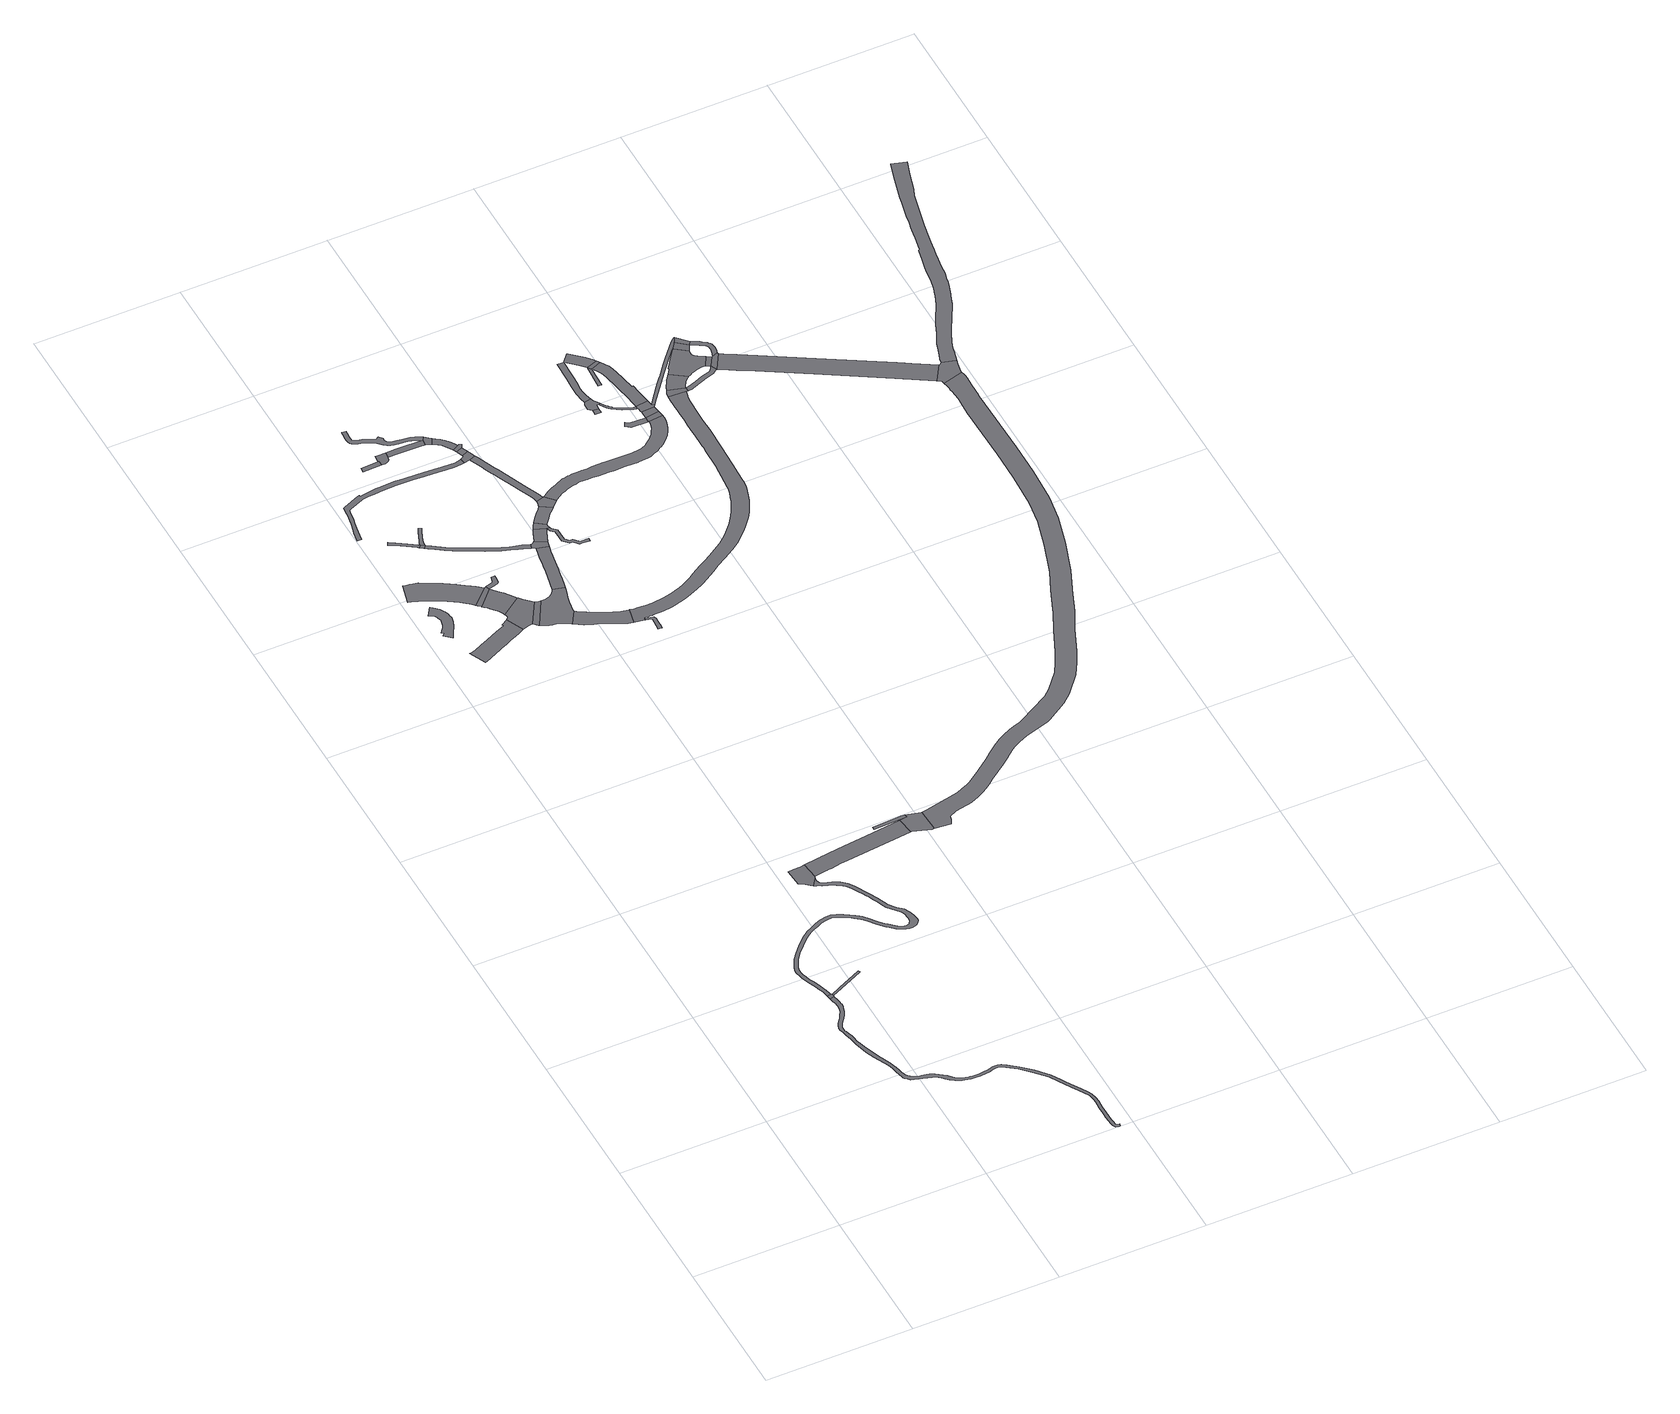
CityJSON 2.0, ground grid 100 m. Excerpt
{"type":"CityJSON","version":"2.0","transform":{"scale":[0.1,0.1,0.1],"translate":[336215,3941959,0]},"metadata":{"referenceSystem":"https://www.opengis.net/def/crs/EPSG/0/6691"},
"CityObjects":{
"road1":{"type":"Road","geometry":[{"type":"MultiSurface","lod":"1","boundaries":[[[0,1,2,3,4,5]]]}]},
"road2":{"type":"Road","attributes":{"RoadStructureAttribute.sectionType":"1"},"geometry":[{"type":"MultiSurface","lod":"1","boundaries":[[[4,6,7,8,9,5]]]}]},
"road3":{"type":"Road","attributes":{"RoadStructureAttribute.sectionType":"1"},"geometry":[{"type":"MultiSurface","lod":"1","boundaries":[[[2,10,11,12,13,14,15,16,17,18,19,20,21,22,23,24,25,26,27,28,29,30,31,32,33,34,35,36,37,38,39,40,41,42,43,44,45,46,47,48,49,50,51,52,53,54,55,56,57,58,59,60,61,62,63,64,65,66,67,68,69,70,71,72,73,74,75,76,77,78,79,80,81,82,83,84,85,86,87,88,89,90,91,92,93,94,95,96,97,98,99,100,101,102,103,104,105,106,107,108,109,110,111,112,113,114,115,116,117,118,119,120,121,122,123,124,125,126,127,128,129,130,131,132,133,134,135,136,137,138,139,140,141,142,143,144,145,146,147,148,149,150,151,152,153,154,155,156,157,158,159,160,161,162,163,164,165,166,167,168,169,170,171,172,173,174,175,176,3]]]}]},
"road4":{"type":"Road","attributes":{"RoadStructureAttribute.sectionType":"1"},"geometry":[{"type":"MultiSurface","lod":"1","boundaries":[[[177,178,179,180,181,182,183,184,185,186,187,188,189,190,191,192,193,194,195,196,197,198,199,200,201,202,203,204,205,206,207,208,209,210,211,212,213,214,215,216,217,218,219,220,221,222,223,224,225,226,227,228,229,230,231,232,233,234,235,236,237,238,239,240,241,242,243,244,1,0,245,246,247,248,249,250,251,252,253,254,255,256,257,258,259,260,261,262,263,264,265,266,267,268,269,270,271,272,273,274,275,276,277,278,279,280,281,282,283,284,285,286,287,288,289,290,291,292,293,294,295,296,297,298,299,300,301,302,303,304,305,306,307,308,309,310,311,312,313,314,315,316,317,318,319]]]}]},
"road5":{"type":"Road","attributes":{"RoadStructureAttribute.sectionType":"1"},"geometry":[{"type":"MultiSurface","lod":"1","boundaries":[[[320,321,322,323,324,325,326,327,328,329,330,331,332,333,334,335,336,337,338,339,340,341,342,343,344,345,346,347,348,349,350,351,352,353,354,355,356]]]}]},
"road6":{"type":"Road","geometry":[{"type":"MultiSurface","lod":"1","boundaries":[[[318,357,358,359,360,361,362,363,364,365,366,319]]]}]},
"road7":{"type":"Road","attributes":{"RoadStructureAttribute.sectionType":"1"},"geometry":[{"type":"MultiSurface","lod":"1","boundaries":[[[367,368,369,370,371,372,373,374,375,376,377,378,379,380,381,382,383,384,385,386,387,388,389,390,391,392,393,394]]]}]},
"road8":{"type":"Road","attributes":{"function":"2","RoadStructureAttribute.sectionType":"1"},"geometry":[{"type":"MultiSurface","lod":"1","boundaries":[[[395,396,397,398,399,400,401,402,403,404,405,406,407,408,409,410,411,412,413,414,415,416,417,418,419,420,421,422,423,424,425,426]]]}]},
"road9":{"type":"Road","attributes":{"RoadStructureAttribute.sectionType":"1"},"geometry":[{"type":"MultiSurface","lod":"1","boundaries":[[[427,428,429,430,431,432,433,434,435,436,437,438,439,440]]]}]},
"road10":{"type":"Road","geometry":[{"type":"MultiSurface","lod":"1","boundaries":[[[407,441,442,443,444,408]]]}]},
"road11":{"type":"Road","geometry":[{"type":"MultiSurface","lod":"1","boundaries":[[[439,445,446,447,440]]]}]},
"road12":{"type":"Road","attributes":{"function":"2","RoadStructureAttribute.sectionType":"1"},"geometry":[{"type":"MultiSurface","lod":"1","boundaries":[[[448,449,450,451,452,443,442,453,454,455,456,457,458,459,460,461]]]}]},
"road13":{"type":"Road","attributes":{"function":"2","RoadStructureAttribute.sectionType":"1"},"geometry":[{"type":"MultiSurface","lod":"1","boundaries":[[[462,463,464,465,466,467,468,469,470,448,461,471,472,473,474,379,378]]]}]},
"road14":{"type":"Road","attributes":{"RoadStructureAttribute.sectionType":"1"},"geometry":[{"type":"MultiSurface","lod":"1","boundaries":[[[447,475,476,477,478,479,480,481,482,483,484,485,486,440]]]}]},
"road15":{"type":"Road","geometry":[{"type":"MultiSurface","lod":"1","boundaries":[[[443,487,488,489,490,491,492,493,494,495,496,497,498,499,500,501,444]]]}]},
"road16":{"type":"Road","geometry":[{"type":"MultiSurface","lod":"1","boundaries":[[[465,502,503,504,505,506,507,466]]]}]},
"road17":{"type":"Road","attributes":{"function":"2","RoadStructureAttribute.sectionType":"7"},"geometry":[{"type":"MultiSurface","lod":"1","boundaries":[[[508,509,510,511,512,513,514,515,358,357,516,517,518,519,520,521,522,523,524,525,526,527]]]}]},
"road18":{"type":"Road","geometry":[{"type":"MultiSurface","lod":"1","boundaries":[[[528,529,530,531,532,533,534,535,506,505,536,537,538,539,540,541,542,543,544,545,546,547,548,549,550,551,552,553]]]}]},
"road19":{"type":"Road","attributes":{"RoadStructureAttribute.sectionType":"1"},"geometry":[{"type":"MultiSurface","lod":"1","boundaries":[[[554,555,556,557,558,559,560,561,562,563,564,565,566,567,568,569,570,571,572,573,574,575,576,577,578,579,580,581,582,583,584,585,586,587,588,589,590,591,592,593,594,595,596,597,598,599,600,601,602,603,604,605,606,607,608,609,610]]]}]},
"road20":{"type":"Road","attributes":{"RoadStructureAttribute.sectionType":"1"},"geometry":[{"type":"MultiSurface","lod":"1","boundaries":[[[611,612,613,614]]]}]},
"road21":{"type":"Road","attributes":{"RoadStructureAttribute.sectionType":"1"},"geometry":[{"type":"MultiSurface","lod":"1","boundaries":[[[615,616,617,618,619,620,621,622,623,624,625,626,627,628,446,445,629,630,631,632,633,634,635,636,637,638,639,640,641,642,643,644,645]]]}]},
"road22":{"type":"Road","geometry":[{"type":"MultiSurface","lod":"1","boundaries":[[[646,647,614,613,648,649,650,651,652,653,654,655]]]}]},
"road23":{"type":"Road","attributes":{"function":"2","RoadStructureAttribute.sectionType":"1"},"geometry":[{"type":"MultiSurface","lod":"1","boundaries":[[[656,657,658,659,660,661,662,663,664,665,544,543,666,667,668,669,670,671,672,673,674,675,676,677]]]}]},
"road24":{"type":"Road","attributes":{"RoadStructureAttribute.sectionType":"1"},"geometry":[{"type":"MultiSurface","lod":"1","boundaries":[[[678,679,680,681,682,683,684,685,528,553,686,687,688,689,690,691,692,693,694,695,696]]]}]},
"road25":{"type":"Road","attributes":{"RoadStructureAttribute.sectionType":"1"},"geometry":[{"type":"MultiSurface","lod":"1","boundaries":[[[697,698,699,700,701,702,703]]]}]},
"road26":{"type":"Road","attributes":{"RoadStructureAttribute.sectionType":"1"},"geometry":[{"type":"MultiSurface","lod":"1","boundaries":[[[704,705,706,707,708,709,710,711,712,713,714,715,716,717,718,719,720,721,722,723,724,725,726,727,728,729,730,731,732,733,734,735,736,737,738,739,740,741,742,743,744,745,746,747,748,749,750,751,752,753,754,755,756,757,758,759,760]]]}]},
"road27":{"type":"Road","attributes":{"RoadStructureAttribute.sectionType":"1"},"geometry":[{"type":"MultiSurface","lod":"1","boundaries":[[[761,762,763,653,652,764,765,766,767,768,760]]]}]},
"road28":{"type":"Road","geometry":[{"type":"MultiSurface","lod":"1","boundaries":[[[695,769,770,771,772,773,645,644,774,696]]]}]},
"road29":{"type":"Road","geometry":[{"type":"MultiSurface","lod":"1","boundaries":[[[526,775,776,777,778,779,697,703,780,703,781,527]]]}]},
"road30":{"type":"Road","geometry":[{"type":"MultiSurface","lod":"1","boundaries":[[[782,783,784,785,786,787,788,789,790,791,792,793,794,795,796,797,798,799,800,801,802,803,804]]]}]},
"road31":{"type":"Road","attributes":{"RoadStructureAttribute.sectionType":"1"},"geometry":[{"type":"MultiSurface","lod":"1","boundaries":[[[805,806,807,770,769,808,809,810,811]]]}]},
"road32":{"type":"Road","geometry":[{"type":"MultiSurface","lod":"1","boundaries":[[[812,813,814,815,816,817,818,819,811,810,820]]]}]},
"road33":{"type":"Road","geometry":[{"type":"MultiSurface","lod":"1","boundaries":[[[768,821,822,823,824,704,760]]]}]},
"road34":{"type":"Road","attributes":{"RoadStructureAttribute.sectionType":"1"},"geometry":[{"type":"MultiSurface","lod":"1","boundaries":[[[825,826,827,828,829,830,823,822,831,832,833,834,835,836]]]}]},
"road35":{"type":"Road","attributes":{"RoadStructureAttribute.sectionType":"1"},"geometry":[{"type":"MultiSurface","lod":"1","boundaries":[[[837,838,839,840,841,842,843,844,845,846,847,848,849,850,851,852,853,854,812,820]]]}]},
"road36":{"type":"Road","attributes":{"RoadStructureAttribute.sectionType":"1"},"geometry":[{"type":"MultiSurface","lod":"1","boundaries":[[[855,856,857,858,859,860,861,862,863,816,815]]]}]},
"road37":{"type":"Road","geometry":[{"type":"MultiSurface","lod":"1","boundaries":[[[864,865,866,867,868,554,610,869,870]]]}]},
"road38":{"type":"Road","attributes":{"RoadStructureAttribute.sectionType":"1"},"geometry":[{"type":"MultiSurface","lod":"1","boundaries":[[[871,872,867,866]]]}]},
"road39":{"type":"Road","geometry":[{"type":"MultiSurface","lod":"1","boundaries":[[[872,871,873,874,875,825,836]]]}]},
"road40":{"type":"Road","attributes":{"RoadStructureAttribute.sectionType":"1"},"geometry":[{"type":"MultiSurface","lod":"1","boundaries":[[[876,877,878,879,880,881,882,883,884,885,886,887,888,889,890,891,892,893,894,895,896,897,898,899,864,870]]]}]},
"road41":{"type":"Road","geometry":[{"type":"MultiSurface","lod":"1","boundaries":[[[900,901,902,903,888,887,904,905,860,859]]]}]},
"road42":{"type":"Road","attributes":{"function":"2","RoadStructureAttribute.sectionType":"1"},"geometry":[{"type":"MultiSurface","lod":"1","boundaries":[[[906,907,908,782,804,909,910,911,912,913,914,915,916,917,918,919,920,921,922,923,924,925,926,927,928,929,930,931,932,933,934,935,936,937,938,939,940,941,942,943,944,945,946,947,948,949,950,951,952,953,954,955,956,957,958,959,960,961,962,963,964,965,966,967,968,969,970,971,972,973,974,975,976,977,978,979,980,981,982,983,984,985,986,987,988,989,990,991,992,993,994,995,996,997,998,999,1000,1001,1002,1003,1004,1005,1006,1007,1008,1009,1010,1011,656,677]]]}]},
"road43":{"type":"Road","attributes":{"RoadStructureAttribute.sectionType":"1"},"geometry":[{"type":"MultiSurface","lod":"1","boundaries":[[[1012,1013,1014,1015,1016,1017,1018,1019,1020,1021,1022,1023,1024,1025,1026,1027,1028,1029,1030,1031,1032,1033,1034,1035,1036,1037,1038,1039,1040,1041,1042,1043,1044,1045,1046,1047,1048,1049,902,901,1050,1051,1052,1053,1054,1055,1056,1057,1058,1059,1060,1061,1062,1063,1064,1065,1066,1067,1068,1069,1070,1071,1072,1073,1074,1075,1076,1077,1078,1079,1080,1081,1082,1083,1084,1085,1086,1087]]]}]},
"road44":{"type":"Road","geometry":[{"type":"MultiSurface","lod":"1","boundaries":[[[1088,1089,1090,1091]]]}]},
"road45":{"type":"Road","geometry":[{"type":"MultiSurface","lod":"1","boundaries":[[[1092,1093,1094,1088,1091,1095,1096,1097,1098,1099,1100,1101,1102,1103]]]}]},
"road46":{"type":"Road","geometry":[{"type":"MultiSurface","lod":"1","boundaries":[[[1104,1105,1106,1107,1108,1109]]]}]},
"road47":{"type":"Road","attributes":{"RoadStructureAttribute.sectionType":"1"},"geometry":[{"type":"MultiSurface","lod":"1","boundaries":[[[1110,1111,1112,1113,1114,1115,1116,1117,1099,1098,1118,1119,1120,1121,1122,1123,1124,1125,1126,1127,1128]]]}]},
"road48":{"type":"Road","attributes":{"RoadStructureAttribute.sectionType":"1"},"geometry":[{"type":"MultiSurface","lod":"1","boundaries":[[[1129,1130,1131,1132,1133,1134,1135,1136,1137,1138,1139,1140,1141,1142,1143,1144,1145,1146,1147,1148,1137,1149,1150,1151,1152,1153,1154,1155,1156,1092,1103]]]}]},
"road49":{"type":"Road","geometry":[{"type":"MultiSurface","lod":"1","boundaries":[[[1087,1086,1157,1158,1104,1109]]]}]},
"road50":{"type":"Road","attributes":{"RoadStructureAttribute.sectionType":"1"},"geometry":[{"type":"MultiSurface","lod":"1","boundaries":[[[1158,1159,1160,1161,1162,1163,1164,1104]]]}]},
"road51":{"type":"Road","geometry":[{"type":"MultiSurface","lod":"1","boundaries":[[[1127,1165,1166,1167,1168,1162,1161,1169,1170,1171,1128]]]}]},
"road52":{"type":"Road","attributes":{"RoadStructureAttribute.sectionType":"1"},"geometry":[{"type":"MultiSurface","lod":"1","boundaries":[[[1142,1172,1173,1174,1175,1176,1177,1178,1179,1180,1181,1182,1128,1171,1183,1184,1185,1186,1187,1188,1189,1190,1191,1192,1193,1174]]]}]},
"road53":{"type":"Road","geometry":[{"type":"MultiSurface","lod":"1","boundaries":[[[1193,1143,1142,1174]]]}]},
"road54":{"type":"Road","attributes":{"function":"2"},"geometry":[{"type":"MultiSurface","lod":"1","boundaries":[[[1194,1195,1196,1197,1198,1199,1200,1201,1202,1203,1204,1205,1206,1207,1208,1209,1210,1211,1212,1213,1214,1215,1216,1217,1218,1219,1220,1221,1222,1223,1224,1225,1226,1227,1228,1229,1230,1231,1232,1233,1234,1235,778,777,1236,1237,1238,1239,1240,1241,1242,1243,1244,1245,1246,1247,1248,1249,1250,1251,1252,1253,1254,1255,1256,1257,1258,1259,1260,1261,1262,1263,1264,1265,1266,1267,1268,1269,1270,1271,1272,1273,1274,1275,1276,1277,1278,1279,1280]]]}]},
"road55":{"type":"Road","geometry":[{"type":"MultiSurface","lod":"1","boundaries":[[[958,1281,1282,1283,1284,1285,959]]]}]},
"road56":{"type":"Road","attributes":{"RoadStructureAttribute.sectionType":"1"},"geometry":[{"type":"MultiSurface","lod":"1","boundaries":[[[1169,1286,1287,1288,1289,1290,1291,1292,1293,1294,1295,1296,1297,1298,1299,1300,1301,1302,1303,1304,1305,1306,1307,1308,1309,1310,1311,1170]]]}]},
"road57":{"type":"Road","attributes":{"function":"2","RoadStructureAttribute.sectionType":"1"},"geometry":[{"type":"MultiSurface","lod":"1","boundaries":[[[1312,1313,1314,1315,1283,1282,1316,1317,1318,1319,1320,1321]]]}]},
"road58":{"type":"Road","attributes":{"RoadStructureAttribute.sectionType":"1"},"geometry":[{"type":"MultiSurface","lod":"1","boundaries":[[[1322,1323,1324,1325,1326,1327,1328,1329,1282,1281,1330,1331,1332,1333,1334,1335,1336,1337,1338]]]}]},
"road59":{"type":"Road","geometry":[{"type":"MultiSurface","lod":"1","boundaries":[[[1339,1340,1341,1342,1343,1344,1345,1346,1347,1348,1349,1350,1351,1352,1353,1354,1355,1356,1357,1358,1359,1360,1361,1362,1363,1312,1321]]]}]},
"road60":{"type":"Road","attributes":{"RoadStructureAttribute.sectionType":"1"},"geometry":[{"type":"MultiSurface","lod":"1","boundaries":[[[1364,1365,1366,1297,1367,1357,1356]]]}]},
"road61":{"type":"Road","geometry":[{"type":"MultiSurface","lod":"1","boundaries":[[[1297,1366,1368,1298]]]}]},
"road62":{"type":"Road","attributes":{"function":"2","RoadStructureAttribute.sectionType":"1"},"geometry":[{"type":"MultiSurface","lod":"1","boundaries":[[[1369,1348,1347,1370,1338]]]}]},
"road63":{"type":"Road","geometry":[{"type":"MultiSurface","lod":"1","boundaries":[[[1337,1371,1372,1373,1369,1338]]]}]},
"road64":{"type":"Road","attributes":{"RoadStructureAttribute.sectionType":"1"},"geometry":[{"type":"MultiSurface","lod":"1","boundaries":[[[1372,1374,1375,1376,1377,1378,1379,1380,1381,1382,1383,1384,1385,1386,1387,1388,1389,1368,1366,1390,1391,1392,1393,1394,1395,1396,1397,1398,1399,1400,1401,1402,1403,1404,1405,1406,1373]]]}]},
"road65":{"type":"Road","attributes":{"function":"2","RoadStructureAttribute.sectionType":"7"},"geometry":[{"type":"MultiSurface","lod":"1","boundaries":[[[1337,1407,1408,1409,1410,1411,1412,1413,1414,1415,1416,1417,1418,1419,1420,1421,1422,1423,1424,1425,1426,1371]]]}]},
"road66":{"type":"Road","geometry":[{"type":"MultiSurface","lod":"1","boundaries":[[[1279,1427,1428,1429,1430,1431,1432,1433,1417,1416,1434,1435,1436,1437,1280]]]}]},
"road67":{"type":"Road","attributes":{"RoadStructureAttribute.sectionType":"1"},"geometry":[{"type":"MultiSurface","lod":"1","boundaries":[[[1438,1439,1440,1441,1442,1443,1444,1445,1446,1447,1448,1449,1450,1451,1452,1453,1454,1455,1456,1457,1458,1459,1460,1461,1462,1463,1464,1465,1466,1467,1468,1469,1470,1431,1430,1471,1472,1473,1474,1475,1476,1477,1478,1479,1480,1481,1482,1483,1484,1485,1486,1487,1488,1489,1490,1491,1492,1493,1494,1495,1496,1497,1498,1499,1500,1501,1502,1503,1504,1505,1506]]]}]}
},
"vertices":[
[844,1806,0],[818,1802,0],[822,1775,0],[852,1784,0],[854,1791,0],[851,1803,0],
[926,1822,0],[1092,1901,0],[1082,1914,0],[919,1836,0],
[828,1743,0],[834,1722,0],[834,1714,0],[836,1699,0],[835,1682,0],[832,1665,0],[826,1645,0],[814,1623,0],[799,1598,0],[782,1576,0],[771,1564,0],[763,1547,0],[756,1522,0],[755,1504,0],[763,1477,0],[768,1455,0],[777,1421,0],[780,1406,0],[785,1372,0],[790,1351,0],[801,1307,0],[813,1263,0],[823,1230,0],[832,1207,0],[851,1168,0],[870,1131,0],[881,1108,0],[890,1086,0],[896,1061,0],[901,1031,0],[908,1000,0],[914,976,0],[918,965,0],[922,958,0],[935,943,0],[950,930,0],[971,921,0],[996,912,0],[1020,907,0],[1050,899,0],[1076,891,0],[1091,884,0],[1111,872,0],[1127,861,0],[1141,844,0],[1163,822,0],[1164,821,0],[1191,804,0],[1213,792,0],[1229,784,0],[1244,780,0],[1279,772,0],[1281,772,0],[1284,771,0],[1314,768,0],[1347,768,0],[1378,772,0],[1419,778,0],[1421,779,0],[1454,787,0],[1480,788,0],[1494,784,0],[1520,766,0],[1580,718,0],[1646,655,0],[1715,573,0],[1752,515,0],[1772,481,0],[1799,433,0],[1826,389,0],[1851,349,0],[1864,320,0],[1872,286,0],[1873,254,0],[1870,199,0],[1870,144,0],[1870,109,0],[1872,78,0],[1874,48,0],[1877,27,0],[1887,5,0],[1909,1,0],[1916,1,0],[1921,21,0],[1910,21,0],[1902,23,0],[1896,33,0],[1894,50,0],[1892,79,0],[1890,110,0],[1890,144,0],[1890,198,0],[1894,254,0],[1892,289,0],[1883,327,0],[1868,358,0],[1843,399,0],[1817,443,0],[1789,491,0],[1769,525,0],[1731,585,0],[1661,669,0],[1593,733,0],[1532,782,0],[1502,802,0],[1482,808,0],[1451,807,0],[1421,799,0],[1415,798,0],[1375,792,0],[1346,788,0],[1315,788,0],[1294,790,0],[1287,791,0],[1282,792,0],[1279,793,0],[1236,803,0],[1222,809,0],[1204,821,0],[1166,861,0],[1159,867,0],[1144,880,0],[1123,894,0],[1102,908,0],[1076,922,0],[1057,926,0],[1026,931,0],[1003,936,0],[985,945,0],[968,954,0],[959,961,0],[947,973,0],[938,987,0],[933,1005,0],[930,1017,0],[926,1035,0],[919,1066,0],[910,1093,0],[904,1116,0],[891,1141,0],[887,1151,0],[873,1182,0],[860,1216,0],[850,1241,0],[839,1272,0],[824,1313,0],[810,1363,0],[806,1378,0],[803,1410,0],[799,1427,0],[791,1458,0],[783,1477,0],[779,1486,0],[778,1503,0],[778,1509,0],[778,1513,0],[779,1519,0],[794,1551,0],[822,1586,0],[836,1608,0],[848,1634,0],[861,1673,0],[863,1678,0],[866,1702,0],[865,1705,0],[863,1725,0],[859,1752,0],
[1185,2681,0],[1214,2669,0],[1247,2656,0],[1248,2655,0],[1278,2643,0],[1297,2632,0],[1301,2629,0],[1303,2628,0],[1311,2623,0],[1342,2597,0],[1365,2570,0],[1394,2517,0],[1403,2499,0],[1419,2469,0],[1427,2453,0],[1440,2427,0],[1451,2401,0],[1473,2347,0],[1482,2328,0],[1545,2254,0],[1557,2227,0],[1561,2193,0],[1561,2173,0],[1556,2157,0],[1546,2143,0],[1541,2137,0],[1535,2134,0],[1527,2132,0],[1523,2133,0],[1510,2135,0],[1490,2141,0],[1468,2154,0],[1425,2195,0],[1410,2210,0],[1385,2236,0],[1366,2260,0],[1350,2281,0],[1315,2321,0],[1300,2333,0],[1298,2335,0],[1279,2350,0],[1250,2372,0],[1220,2390,0],[1202,2398,0],[1182,2407,0],[1147,2419,0],[1106,2418,0],[1061,2405,0],[1026,2391,0],[993,2375,0],[957,2356,0],[918,2327,0],[862,2275,0],[813,2221,0],[779,2176,0],[761,2144,0],[748,2116,0],[741,2093,0],[738,2073,0],[738,2054,0],[743,2033,0],[750,2007,0],[761,1974,0],[774,1940,0],[789,1904,0],[800,1872,0],[809,1845,0],[816,1816,0],[840,1821,0],[833,1851,0],[824,1880,0],[813,1913,0],[799,1947,0],[784,1982,0],[774,2013,0],[767,2039,0],[763,2057,0],[763,2072,0],[765,2087,0],[771,2107,0],[784,2133,0],[800,2162,0],[832,2206,0],[880,2257,0],[934,2308,0],[970,2335,0],[1004,2353,0],[1036,2368,0],[1069,2381,0],[1110,2393,0],[1144,2394,0],[1173,2384,0],[1198,2373,0],[1209,2368,0],[1236,2351,0],[1263,2331,0],[1297,2303,0],[1300,2300,0],[1330,2266,0],[1354,2235,0],[1366,2219,0],[1407,2177,0],[1411,2175,0],[1422,2163,0],[1453,2134,0],[1482,2117,0],[1505,2106,0],[1527,2102,0],[1539,2101,0],[1547,2101,0],[1567,2105,0],[1579,2111,0],[1591,2121,0],[1602,2136,0],[1606,2144,0],[1607,2152,0],[1607,2160,0],[1606,2169,0],[1601,2195,0],[1592,2227,0],[1572,2266,0],[1536,2301,0],[1501,2345,0],[1468,2424,0],[1465,2431,0],[1442,2477,0],[1419,2523,0],[1409,2542,0],[1389,2580,0],[1362,2617,0],[1328,2648,0],[1304,2660,0],[1302,2661,0],[1289,2667,0],[1282,2670,0],[1257,2679,0],[1252,2680,0],[1226,2691,0],[1211,2702,0],[1203,2726,0],[1203,2735,0],[1204,2743,0],[1169,2692,0],
[158,5589,0],[161,5599,0],[186,5643,0],[196,5660,0],[205,5677,0],[209,5684,0],[218,5707,0],[223,5728,0],[224,5738,0],[226,5749,0],[224,5767,0],[221,5787,0],[213,5810,0],[204,5827,0],[194,5844,0],[172,5866,0],[161,5876,0],[146,5887,0],[105,5827,0],[115,5823,0],[127,5815,0],[140,5802,0],[145,5794,0],[150,5784,0],[155,5769,0],[157,5759,0],[157,5751,0],[156,5740,0],[153,5727,0],[147,5712,0],[137,5694,0],[131,5685,0],[123,5675,0],[119,5669,0],[112,5659,0],[126,5648,0],[111,5631,0],
[1211,2763,0],[1195,2878,0],[1177,2875,0],[1161,2874,0],[1123,2871,0],[1082,2868,0],[1090,2748,0],[1114,2736,0],[1129,2723,0],[1152,2703,0],
[238,5309,0],[239,5310,0],[256,5317,0],[282,5329,0],[331,5352,0],[367,5368,0],[381,5374,0],[428,5395,0],[466,5412,0],[503,5429,0],[539,5444,0],[572,5461,0],[518,5581,0],[509,5575,0],[508,5575,0],[489,5564,0],[473,5555,0],[478,5545,0],[462,5538,0],[456,5535,0],[419,5518,0],[381,5501,0],[334,5480,0],[284,5458,0],[234,5435,0],[211,5427,0],[198,5424,0],[187,5422,0],
[46,5986,0],[67,5980,0],[107,5965,0],[150,5947,0],[195,5926,0],[232,5907,0],[267,5885,0],[301,5865,0],[331,5842,0],[362,5819,0],[378,5804,0],[389,5795,0],[404,5779,0],[517,5889,0],[478,5923,0],[470,5930,0],[453,5943,0],[451,5944,0],[422,5964,0],[380,5992,0],[347,6015,0],[329,6025,0],[311,6037,0],[296,6046,0],[240,6074,0],[200,6094,0],[176,6107,0],[147,6113,0],[126,6117,0],[104,6121,0],[91,6123,0],[81,6126,0],
[323,6400,0],[268,6439,0],[205,6479,0],[196,6484,0],[182,6492,0],[168,6504,0],[156,6480,0],[163,6477,0],[170,6473,0],[194,6460,0],[256,6421,0],[311,6383,0],[320,6376,0],[333,6393,0],
[415,5768,0],[432,5752,0],[541,5867,0],[531,5894,0],
[345,6358,0],[359,6378,0],[359,6385,0],
[661,5724,0],[650,5737,0],[604,5797,0],[595,5809,0],[562,5846,0],[433,5751,0],[444,5740,0],[460,5724,0],[471,5712,0],[487,5693,0],[494,5685,0],[510,5665,0],[521,5647,0],[530,5630,0],
[595,5470,0],[620,5478,0],[621,5478,0],[642,5483,0],[737,5646,0],[725,5656,0],[696,5685,0],[685,5696,0],[665,5720,0],[534,5614,0],[534,5605,0],[532,5598,0],[528,5591,0],
[363,6410,0],[368,6430,0],[375,6448,0],[400,6502,0],[407,6519,0],[394,6525,0],[387,6528,0],[385,6523,0],[380,6510,0],[355,6457,0],[347,6436,0],[338,6412,0],
[553,5872,0],[575,5876,0],[594,5882,0],[609,5887,0],[617,5897,0],[620,5916,0],[623,5936,0],[624,5955,0],[596,5951,0],[593,5933,0],[588,5920,0],[582,5910,0],[571,5905,0],[556,5901,0],[539,5897,0],
[655,5469,0],[664,5461,0],[673,5453,0],[675,5452,0],[777,5635,0],[754,5639,0],
[1608,2929,0],[1488,2916,0],[1435,2909,0],[1387,2903,0],[1364,2900,0],[1318,2895,0],[1307,2893,0],[1304,2893,0],[1232,2766,0],[1289,2773,0],[1303,2775,0],[1305,2775,0],[1324,2777,0],[1334,2779,0],[1402,2789,0],[1450,2795,0],[1676,2819,0],[1788,2831,0],[1904,2843,0],[1891,2963,0],
[884,5693,0],[877,5680,0],[867,5667,0],[856,5655,0],[842,5646,0],[831,5640,0],[815,5635,0],[796,5634,0],[700,5438,0],[717,5429,0],[731,5424,0],[750,5419,0],[771,5414,0],[795,5408,0],[816,5398,0],[859,5372,0],[918,5469,0],[919,5487,0],[922,5510,0],[925,5531,0],[929,5551,0],[932,5567,0],[934,5574,0],[943,5608,0],[956,5648,0],[962,5674,0],
[886,6948,0],[862,6939,0],[842,6935,0],[821,6936,0],[757,6939,0],[732,6940,0],[668,6944,0],[591,6948,0],[497,6954,0],[449,6959,0],[370,6955,0],[345,6953,0],[311,6951,0],[276,6948,0],[217,6938,0],[199,6932,0],[195,6945,0],[181,6940,0],[72,6895,0],[59,6887,0],[55,6837,0],[49,6797,0],[46,6778,0],[39,6745,0],[28,6702,0],[18,6669,0],[7,6606,0],[7,6599,0],[37,6598,0],[37,6603,0],[48,6664,0],[53,6695,0],[61,6738,0],[68,6770,0],[72,6793,0],[78,6835,0],[85,6855,0],[98,6862,0],[194,6902,0],[203,6904,0],[240,6909,0],[280,6913,0],[320,6915,0],[372,6917,0],[388,6918,0],[433,6919,0],[452,6919,0],[474,6919,0],[545,6916,0],[590,6915,0],[666,6911,0],[720,6907,0],[756,6906,0],[819,6903,0],[844,6902,0],[869,6907,0],[893,6911,0],
[308,7150,0],[305,7115,0],[433,7117,0],[431,7152,0],
[892,6117,0],[855,6127,0],[818,6138,0],[769,6154,0],[715,6177,0],[678,6195,0],[611,6229,0],[562,6254,0],[558,6257,0],[511,6281,0],[503,6285,0],[463,6308,0],[392,6357,0],[384,6362,0],[363,6344,0],[376,6335,0],[448,6285,0],[490,6261,0],[535,6238,0],[551,6229,0],[575,6217,0],[598,6205,0],[666,6170,0],[680,6164,0],[704,6152,0],[759,6129,0],[811,6111,0],[854,6096,0],[911,6076,0],[927,6069,0],[941,6100,0],
[429,7162,0],[434,7157,0],[457,7118,0],[468,7121,0],[481,7128,0],[490,7139,0],[496,7160,0],[501,7202,0],[454,7202,0],[432,7203,0],
[1225,5326,0],[1175,5337,0],[1150,5344,0],[1128,5352,0],[1100,5364,0],[1059,5384,0],[1009,5410,0],[981,5426,0],[956,5441,0],[931,5458,0],[862,5370,0],[893,5351,0],[923,5333,0],[944,5323,0],[975,5312,0],[1021,5296,0],[1060,5278,0],[1098,5258,0],[1134,5238,0],[1151,5231,0],[1167,5225,0],[1200,5215,0],
[945,6006,0],[937,5967,0],[927,5911,0],[925,5899,0],[916,5849,0],[905,5790,0],[898,5755,0],[893,5729,0],[971,5712,0],[982,5767,0],[983,5775,0],[995,5836,0],[1001,5868,0],[1006,5897,0],[1016,5952,0],[1023,5991,0],[1027,6009,0],[1032,6033,0],[954,6052,0],
[1939,2993,0],[1914,2992,0],[1757,2984,0],[1715,2982,0],[1716,2960,0],[1896,2968,0],[1940,2971,0],
[767,7221,0],[747,7234,0],[723,7244,0],[708,7249,0],[696,7253,0],[670,7257,0],[644,7261,0],[612,7265,0],[587,7269,0],[570,7274,0],[555,7280,0],[545,7294,0],[542,7308,0],[545,7320,0],[521,7344,0],[502,7330,0],[484,7341,0],[456,7355,0],[426,7367,0],[395,7375,0],[379,7380,0],[371,7385,0],[366,7390,0],[366,7391,0],[364,7405,0],[365,7422,0],[366,7441,0],[367,7451,0],[368,7456,0],[370,7476,0],[340,7480,0],[338,7465,0],[338,7460,0],[336,7444,0],[335,7423,0],[334,7404,0],[336,7383,0],[342,7372,0],[352,7362,0],[366,7353,0],[386,7347,0],[417,7338,0],[444,7328,0],[469,7315,0],[483,7306,0],[502,7289,0],[520,7270,0],[538,7255,0],[560,7246,0],[580,7240,0],[608,7235,0],[640,7231,0],[665,7228,0],[689,7224,0],[713,7216,0],[733,7207,0],[752,7196,0],
[718,7198,0],[625,7200,0],[573,7202,0],[573,7160,0],[595,7159,0],[624,7158,0],[716,7156,0],[746,7154,0],
[1043,6072,0],[969,6113,0],[960,6104,0],[959,6104,0],[950,6101,0],[948,6060,0],
[1913,2844,0],[2033,2806,0],[2046,2805,0],[2039,2965,0],[2002,2975,0],[1941,2971,0],[1895,2963,0],
[1275,5203,0],[1294,5199,0],[1319,5191,0],[1316,5178,0],[1315,5162,0],[1311,5098,0],[1330,5097,0],[1333,5096,0],[1335,5096,0],[1337,5122,0],[1338,5152,0],[1338,5156,0],[1339,5162,0],[1340,5187,0],[1339,5192,0],[1337,5198,0],[1334,5203,0],[1332,5204,0],[1324,5205,0],[1322,5206,0],[1314,5208,0],[1299,5212,0],[1278,5217,0],
[999,6182,0],[983,6142,0],[974,6122,0],[1059,6112,0],[1074,6149,0],[1087,6178,0],[1011,6210,0],
[1109,6181,0],[1108,6183,0],[1106,6197,0],[1105,6208,0],[1039,6256,0],[1037,6254,0],[1026,6235,0],[1014,6216,0],[1091,6177,0],
[770,7150,0],[786,7143,0],[809,7186,0],[792,7199,0],
[923,7061,0],[909,7087,0],[892,7112,0],[873,7136,0],[850,7157,0],[827,7174,0],[802,7134,0],[820,7121,0],[838,7104,0],[854,7084,0],[869,7062,0],[881,7040,0],
[1094,6160,0],[1098,6152,0],[1123,6128,0],[1124,6041,0],[1159,6003,0],[1178,6003,0],[1208,5972,0],[1213,5969,0],[1227,5969,0],[1279,5966,0],[1280,5986,0],[1233,5988,0],[1221,5989,0],[1189,6022,0],[1168,6023,0],[1144,6049,0],[1143,6136,0],[1113,6166,0],
[1128,6240,0],[1149,6265,0],[1162,6281,0],[1175,6293,0],[1204,6323,0],[1129,6369,0],[1115,6349,0],[1087,6319,0],[1063,6290,0],
[977,6935,0],[959,6977,0],[955,6987,0],[911,6969,0],[908,6959,0],[927,6917,0],[934,6917,0],
[936,7033,0],[893,7016,0],
[949,7058,0],[934,7068,0],[928,7061,0],
[948,6883,0],[951,6874,0],[975,6820,0],[979,6809,0],[1003,6755,0],[1004,6751,0],[1032,6684,0],[1066,6606,0],[1096,6538,0],[1121,6477,0],[1135,6439,0],[1138,6417,0],[1187,6431,0],[1179,6455,0],[1164,6495,0],[1139,6556,0],[1109,6624,0],[1076,6702,0],[1048,6769,0],[1045,6775,0],[1039,6789,0],[1018,6838,0],[991,6902,0],[988,6908,0],
[1229,6347,0],[1251,6368,0],[1195,6429,0],[1190,6429,0],[1138,6400,0],[1135,6385,0],
[1230,5210,0],[1242,5209,0],[1273,5203,0],[1275,5223,0],[1294,5221,0],[1297,5221,0],[1302,5221,0],[1310,5221,0],[1314,5221,0],[1332,5220,0],[1334,5220,0],[1362,5221,0],[1391,5222,0],[1418,5224,0],[1449,5228,0],[1473,5232,0],[1490,5235,0],[1535,5249,0],[1577,5262,0],[1620,5277,0],[1655,5292,0],[1672,5298,0],[1728,5327,0],[1765,5349,0],[1832,5391,0],[1881,5425,0],[1945,5462,0],[2019,5508,0],[2070,5545,0],[2116,5586,0],[2127,5597,0],[2155,5624,0],[2179,5651,0],[2196,5670,0],[2227,5711,0],[2254,5751,0],[2282,5802,0],[2302,5845,0],[2317,5887,0],[2329,5924,0],[2338,5961,0],[2343,5995,0],[2345,6030,0],[2350,6170,0],[2356,6334,0],[2360,6498,0],[2358,6590,0],[2359,6676,0],[2359,6754,0],[2361,6771,0],[2365,6803,0],[2372,6834,0],[2377,6856,0],[2259,6862,0],[2257,6811,0],[2257,6794,0],[2257,6784,0],[2257,6759,0],[2257,6676,0],[2257,6636,0],[2256,6590,0],[2257,6524,0],[2258,6498,0],[2256,6392,0],[2257,6376,0],[2256,6337,0],[2250,6201,0],[2233,6007,0],[2230,5982,0],[2223,5955,0],[2212,5922,0],[2200,5886,0],[2184,5852,0],[2162,5808,0],[2141,5773,0],[2116,5737,0],[2103,5721,0],[2082,5695,0],[2050,5659,0],[2012,5623,0],[1975,5593,0],[1970,5590,0],[1901,5543,0],[1835,5504,0],[1784,5475,0],[1712,5431,0],[1678,5409,0],[1628,5381,0],[1617,5375,0],[1587,5362,0],[1548,5349,0],[1509,5337,0],[1464,5324,0],[1441,5321,0],[1410,5318,0],[1386,5316,0],[1370,5316,0],[1360,5316,0],[1335,5315,0],[1333,5315,0],[1332,5315,0],[1306,5316,0],[1287,5317,0],[1283,5318,0],[1257,5321,0],[1230,5325,0],
[2058,6702,0],[2052,6681,0],[2046,6666,0],[2033,6642,0],[2021,6623,0],[2005,6604,0],[1987,6587,0],[1965,6569,0],[1946,6551,0],[1919,6541,0],[1916,6539,0],[1915,6539,0],[1900,6535,0],[1856,6532,0],[1846,6531,0],[1757,6533,0],[1653,6533,0],[1652,6533,0],[1576,6533,0],[1561,6531,0],[1560,6531,0],[1539,6529,0],[1503,6530,0],[1480,6531,0],[1439,6531,0],[1411,6526,0],[1406,6526,0],[1390,6523,0],[1389,6523,0],[1364,6518,0],[1350,6512,0],[1347,6511,0],[1333,6505,0],[1305,6492,0],[1293,6487,0],[1274,6479,0],[1239,6461,0],[1202,6435,0],[1254,6371,0],[1282,6391,0],[1309,6405,0],[1337,6417,0],[1346,6421,0],[1348,6422,0],[1361,6428,0],[1363,6428,0],[1391,6438,0],[1425,6443,0],[1446,6448,0],[1479,6449,0],[1501,6448,0],[1537,6447,0],[1576,6443,0],[1650,6443,0],[1676,6443,0],[1756,6443,0],[1843,6441,0],[1848,6441,0],[1913,6446,0],[1936,6451,0],[1947,6456,0],[1964,6464,0],[1993,6478,0],[2016,6491,0],[2030,6498,0],[2056,6518,0],[2082,6544,0],[2106,6571,0],[2122,6598,0],[2136,6628,0],[2145,6652,0],[2154,6684,0],[2157,6716,0],[2157,6723,0],[2156,6736,0],[2061,6725,0],
[1794,6965,0],[1793,6926,0],[1832,6926,0],[1834,6962,0],
[1782,7047,0],[1771,7030,0],[1771,6988,0],[1837,7000,0],[1840,7002,0],[1844,7000,0],[1851,6994,0],[1862,7001,0],[1849,7018,0],[1843,7029,0],[1835,7043,0],[1828,7062,0],
[2055,6765,0],[1949,6769,0],[1923,6788,0],[1908,6756,0],[1938,6729,0],[2054,6725,0],
[2029,6878,0],[1965,6904,0],[1938,6919,0],[1914,6937,0],[1911,6940,0],[1901,6947,0],[1892,6958,0],[1883,6970,0],[1870,6961,0],[1880,6948,0],[1890,6936,0],[1902,6927,0],[1912,6919,0],[1929,6906,0],[1958,6890,0],[2023,6863,0],[2038,6860,0],[2040,6859,0],[2047,6877,0],
[1818,7098,0],[1817,7103,0],[1812,7124,0],[1810,7135,0],[1809,7164,0],[1813,7207,0],[1814,7211,0],[1817,7292,0],[1821,7415,0],[1826,7411,0],[1850,7391,0],[1862,7382,0],[1903,7342,0],[1929,7312,0],[2004,7338,0],[1989,7359,0],[1959,7395,0],[1912,7439,0],[1875,7469,0],[1872,7472,0],[1778,7417,0],[1774,7294,0],[1774,7282,0],[1771,7211,0],[1769,7166,0],[1769,7136,0],[1769,7121,0],[1774,7089,0],
[2152,6769,0],[2151,6778,0],
[2147,6806,0],[2146,6820,0],[2145,6825,0],[2055,6821,0],[2056,6790,0],[2055,6771,0],
[2042,6859,0],[2049,6856,0],[2051,6855,0],[2055,6828,0],[2155,6838,0],[2137,6851,0],[2132,6889,0],
[1920,7139,0],[1942,7138,0],[1949,7285,0],[1952,7281,0],[1972,7253,0],[1983,7233,0],[1991,7211,0],[1998,7182,0],[2015,7085,0],[2026,7019,0],[2028,7011,0],[2114,7006,0],[2112,7024,0],[2109,7043,0],[2100,7041,0],[2084,7128,0],[2072,7197,0],[2064,7233,0],[2052,7264,0],[2051,7266,0],[2035,7296,0],[2021,7315,0],
[3824,6183,0],[3826,6163,0],[3826,6151,0],[3828,6132,0],[3836,6064,0],[3834,6025,0],[3828,5926,0],[3835,5529,0],[3833,5299,0],[3820,5064,0],[3793,4896,0],[3741,4697,0],[3665,4475,0],[3603,4332,0],[3541,4180,0],[3530,4153,0],[3464,4017,0],[3387,3841,0],[3349,3761,0],[3305,3684,0],[3207,3570,0],[3158,3526,0],[3046,3463,0],[3013,3443,0],[2982,3426,0],[2953,3410,0],[2925,3394,0],[2889,3384,0],[2842,3366,0],[2791,3342,0],[2745,3318,0],[2712,3295,0],[2707,3291,0],[2642,3239,0],[2598,3203,0],[2483,3117,0],[2448,3090,0],[2419,3070,0],[2397,3057,0],[2350,3037,0],[2314,3020,0],[2078,2970,0],[2157,2793,0],[2176,2831,0],[2179,2855,0],[2235,2881,0],[2353,2907,0],[2382,2918,0],[2404,2930,0],[2450,2955,0],[2480,2973,0],[2516,2997,0],[2553,3026,0],[2669,3112,0],[2714,3149,0],[2739,3169,0],[2781,3203,0],[2805,3219,0],[2843,3240,0],[2887,3261,0],[2925,3275,0],[2968,3287,0],[3082,3324,0],[3095,3332,0],[3234,3419,0],[3301,3478,0],[3412,3609,0],[3465,3701,0],[3506,3787,0],[3582,3963,0],[3649,4100,0],[3706,4240,0],[3722,4282,0],[3786,4428,0],[3865,4660,0],[3920,4869,0],[3950,5050,0],[3963,5294,0],[3965,5529,0],[3958,6021,0],[3958,6038,0],[3962,6137,0],[3963,6196,0],[3962,6222,0],[3958,6236,0],[3954,6253,0],[3817,6216,0],
[2390,6857,0],[2387,6885,0],[2275,6920,0],[2264,6893,0],[2260,6865,0],
[2168,6857,0],[2249,6962,0],[2268,6985,0],[2306,7031,0],[2323,7053,0],[2357,7097,0],[2374,7116,0],[2394,7140,0],[2452,7208,0],[2462,7220,0],[2479,7240,0],[2502,7267,0],[2520,7306,0],[2501,7293,0],[2486,7281,0],[2463,7253,0],[2447,7234,0],[2432,7217,0],[2383,7159,0],[2357,7130,0],[2289,7044,0],[2285,7038,0],[2243,6988,0],[2232,6975,0],[2152,6870,0],[2141,6855,0],
[2345,7038,0],[2317,6998,0],[2305,6979,0],[2286,6947,0],[2389,6895,0],[2413,6935,0],[2426,6945,0],[2438,6956,0],[2442,6960,0],[2450,6965,0],
[2600,6968,0],[2593,6959,0],[2592,6958,0],[2583,6950,0],[2521,6929,0],[2495,6920,0],[2468,6910,0],[2411,6888,0],[2422,6860,0],[2433,6864,0],[2505,6892,0],[2543,6905,0],[2598,6923,0],[2606,6929,0],[2615,6936,0],[2629,6947,0],[2610,6988,0],
[2462,6972,0],[2482,6984,0],[2483,6985,0],[2502,6991,0],[2526,6999,0],[2530,6999,0],[2548,7002,0],[2567,7004,0],[2581,7002,0],[2619,7073,0],[2592,7087,0],[2587,7091,0],[2575,7100,0],[2556,7114,0],[2549,7130,0],[2547,7144,0],[2550,7161,0],[2551,7163,0],[2470,7222,0],[2457,7205,0],[2404,7132,0],[2401,7128,0],[2370,7085,0],[2370,7076,0],[2358,7057,0],
[2557,7177,0],[2561,7185,0],[2575,7210,0],[2481,7238,0],
[2590,7236,0],
[2650,7056,0],[2592,6997,0],
[2698,7063,0],[2696,7071,0],[2657,7057,0],
[2704,7102,0],[2705,7120,0],[2704,7130,0],[2703,7138,0],[2703,7144,0],[2699,7154,0],[2693,7162,0],[2693,7163,0],[2685,7173,0],[2680,7179,0],[2677,7183,0],[2655,7198,0],[2644,7205,0],[2642,7206,0],[2620,7218,0],[2595,7233,0],[2602,7194,0],[2617,7185,0],[2630,7177,0],[2632,7177,0],[2639,7173,0],[2657,7160,0],[2662,7154,0],[2664,7152,0],[2669,7145,0],[2673,7139,0],[2673,7137,0],[2674,7136,0],[2674,7127,0],[2675,7120,0],[2674,7107,0],[2667,7081,0],[2665,7075,0],
[2645,6937,0],[2657,6930,0],[2736,6884,0],[2782,6857,0],[3144,6642,0],[3569,6391,0],[3611,6365,0],[3638,6348,0],[3658,6336,0],[3785,6258,0],[3856,6374,0],[3713,6462,0],[3680,6482,0],[3639,6508,0],[3212,6760,0],[2851,6974,0],[2843,6979,0],[2796,7006,0],[2725,7047,0],[2712,7055,0],
[3951,6264,0],[3956,6288,0],[3966,6330,0],[3974,6361,0],[3880,6388,0],[3869,6374,0],[3862,6372,0],[3802,6248,0],[3808,6244,0],[3814,6239,0],[3815,6234,0],
[4340,7955,0],[4308,7834,0],[4292,7776,0],[4283,7729,0],[4256,7616,0],[4252,7593,0],[4245,7557,0],[4236,7515,0],[4232,7492,0],[4226,7461,0],[4218,7419,0],[4204,7351,0],[4198,7319,0],[4189,7315,0],[4187,7303,0],[4175,7246,0],[4160,7178,0],[4151,7132,0],[4145,7078,0],[4141,7061,0],[4133,7006,0],[4125,6979,0],[4109,6931,0],[4106,6921,0],[4078,6850,0],[4016,6733,0],[3999,6697,0],[3968,6625,0],[3931,6546,0],[3914,6493,0],[3906,6472,0],[3899,6452,0],[3887,6417,0],[3982,6391,0],[3993,6434,0],[4000,6468,0],[4009,6494,0],[4015,6513,0],[4049,6586,0],[4055,6598,0],[4063,6613,0],[4071,6629,0],[4101,6688,0],[4166,6809,0],[4189,6874,0],[4194,6888,0],[4216,6948,0],[4226,6986,0],[4234,7028,0],[4240,7047,0],[4244,7062,0],[4245,7072,0],[4250,7118,0],[4258,7161,0],[4268,7223,0],[4271,7241,0],[4274,7262,0],[4277,7278,0],[4279,7295,0],[4295,7390,0],[4317,7494,0],[4341,7597,0],[4343,7607,0],[4370,7724,0],[4378,7751,0],[4397,7800,0],[4435,7925,0],[4467,8028,0],[4371,8057,0]
]}
